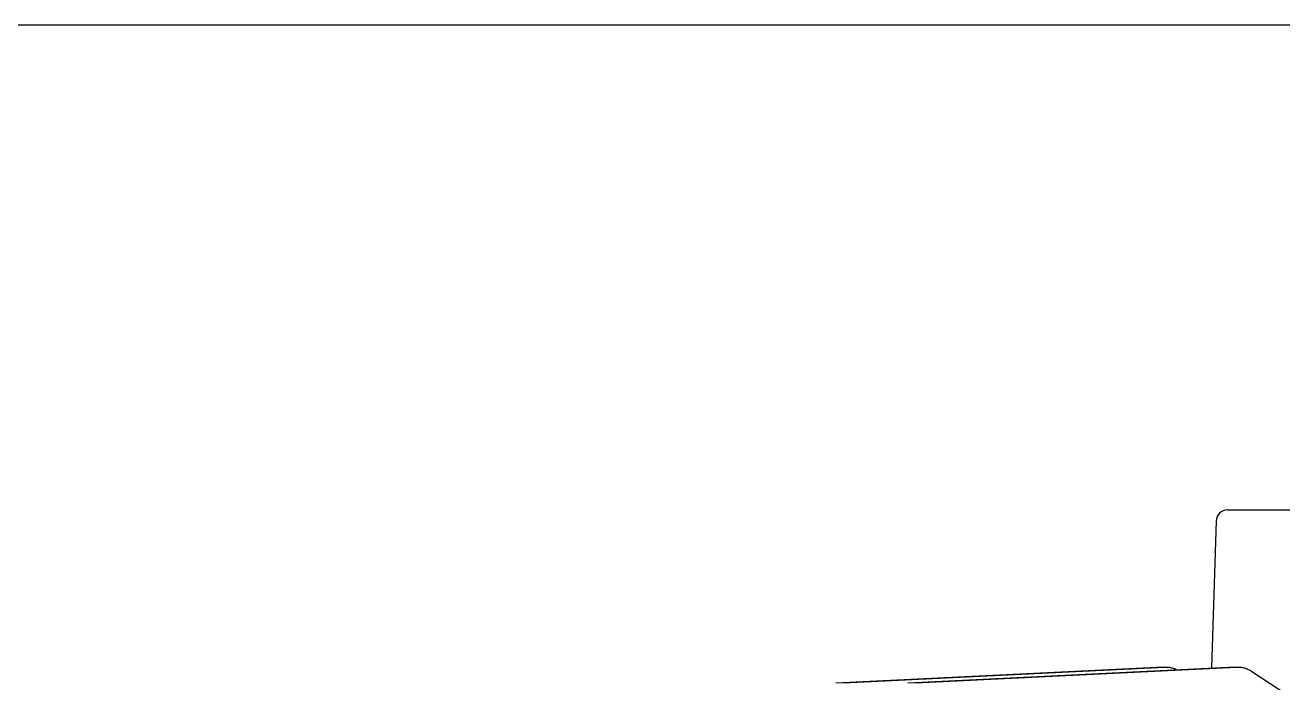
# Model space of a CAD drawing. Header units: millimetres. Extents: x 17046 to 32328, y 18593 to 29476.
# Drawn here: x 17471.38 to 17493.24, y 18987.69 to 18999.12 of the extents above; entities that cross this region are included whole.
import ezdxf

# ---------------------------------------------------------------- set-up
doc = ezdxf.new("R2010")
doc.units = ezdxf.units.MM
doc.header["$LTSCALE"] = 5
doc.layers.add('UNIT', color=6, linetype='Continuous')
doc.styles.add('SUBMITTAL', font='romans.shx', dxfattribs={"width": 0.75})
doc.dimstyles.new('SUBMITTAL', dxfattribs={"dimtxt": 0.09375, "dimasz": 0.09375, "dimexe": 0.03125, "dimexo": 0.0625, "dimgap": 0.0625, "dimtad": 0, "dimdec": 4, "dimzin": 4, "dimdsep": 46, "dimlunit": 4, "dimtxsty": 'SUBMITTAL', "dimcen": 0.09375, "dimclre": 6, "dimadec": 0, "dimazin": 0, "dimtfac": 1, "dimtdec": 0, "dimtofl": 0, "dimtmove": 0, "dimatfit": 3, "dimfxl": 0, "dimfrac": 2, "dimtolj": 1, "dimtzin": 4, "dimarcsym": 0})

msp = doc.modelspace()

# ---------------------------------------------------------------- linework, layer by layer
at = {"layer": 'UNIT'}
for p, q in [((17492.2806, 18990.6942), (17502.3599, 18990.6942)), ((17492.0838, 18990.5034), (17492.0059, 18987.9508)), ((17485.472, 18987.6907), (17491.0468, 18987.9653)), ((17485.6112, 18987.6907), (17491.186, 18987.9653)), ((17486.7247, 18987.6907), (17492.2996, 18987.9653)), ((17486.8639, 18987.6907), (17492.4388, 18987.9653)), ((17491.0671, 18987.9657), (17491.2063, 18987.9657)), ((17492.3199, 18987.9657), (17492.4591, 18987.9657)), ((17492.7052, 18987.8889), (17493.6422, 18987.2749))]:
    msp.add_line(p, q, dxfattribs=at)
msp.add_arc((17492.2806, 18990.4974), 0.1969, 90, 178.25151, dxfattribs=at)
for points in [[(17491.0488, 18987.9653), (17491.0549, 18987.9656), (17491.061, 18987.9657), (17491.0671, 18987.9657)], [(17492.3016, 18987.9653), (17492.3077, 18987.9656), (17492.3138, 18987.9657), (17492.3199, 18987.9657)]]:
    msp.add_open_spline(points, degree=3, dxfattribs=at)
for points, knots in [([(17491.186, 18987.9652), (17491.2089, 18987.9663), (17491.2319, 18987.9656), (17491.2547, 18987.9629), (17491.2775, 18987.9602), (17491.3002, 18987.9557), (17491.3226, 18987.9493), (17491.345, 18987.9428), (17491.3671, 18987.9346), (17491.3889, 18987.9245), (17491.3914, 18987.9233), (17491.394, 18987.9221), (17491.3966, 18987.9208)], [0, 0, 0, 0, 0.25037629, 0.25037629, 0.25037629, 0.50056405, 0.50056405, 0.50056405, 0.75075182, 0.75075182, 0.75075182, 0.78029111, 0.78029111, 0.78029111, 0.78029111]), ([(17492.4388, 18987.9652), (17492.4616, 18987.9663), (17492.4846, 18987.9656), (17492.5075, 18987.9629), (17492.5303, 18987.9602), (17492.5529, 18987.9557), (17492.5753, 18987.9493), (17492.5977, 18987.9428), (17492.6198, 18987.9346), (17492.6416, 18987.9245), (17492.6633, 18987.9144), (17492.6846, 18987.9025), (17492.7053, 18987.889)], [0, 0, 0, 0, 0.2503763, 0.2503763, 0.2503763, 0.5005641, 0.5005641, 0.5005641, 0.7507518, 0.7507518, 0.7507518, 1, 1, 1, 1])]:
    msp.add_open_spline(points, degree=3, knots=knots, dxfattribs=at)

# ---------------------------------------------------------------- leaders
msp.add_leader([(17566.9669, 18980.8702), (17555.3922, 18999.1166), (17393.4898, 18999.1166)], dimstyle='SUBMITTAL', override={"dimscale": 36, "dimarcsym": 1}, dxfattribs=at)

doc.saveas('drawing.dxf')
